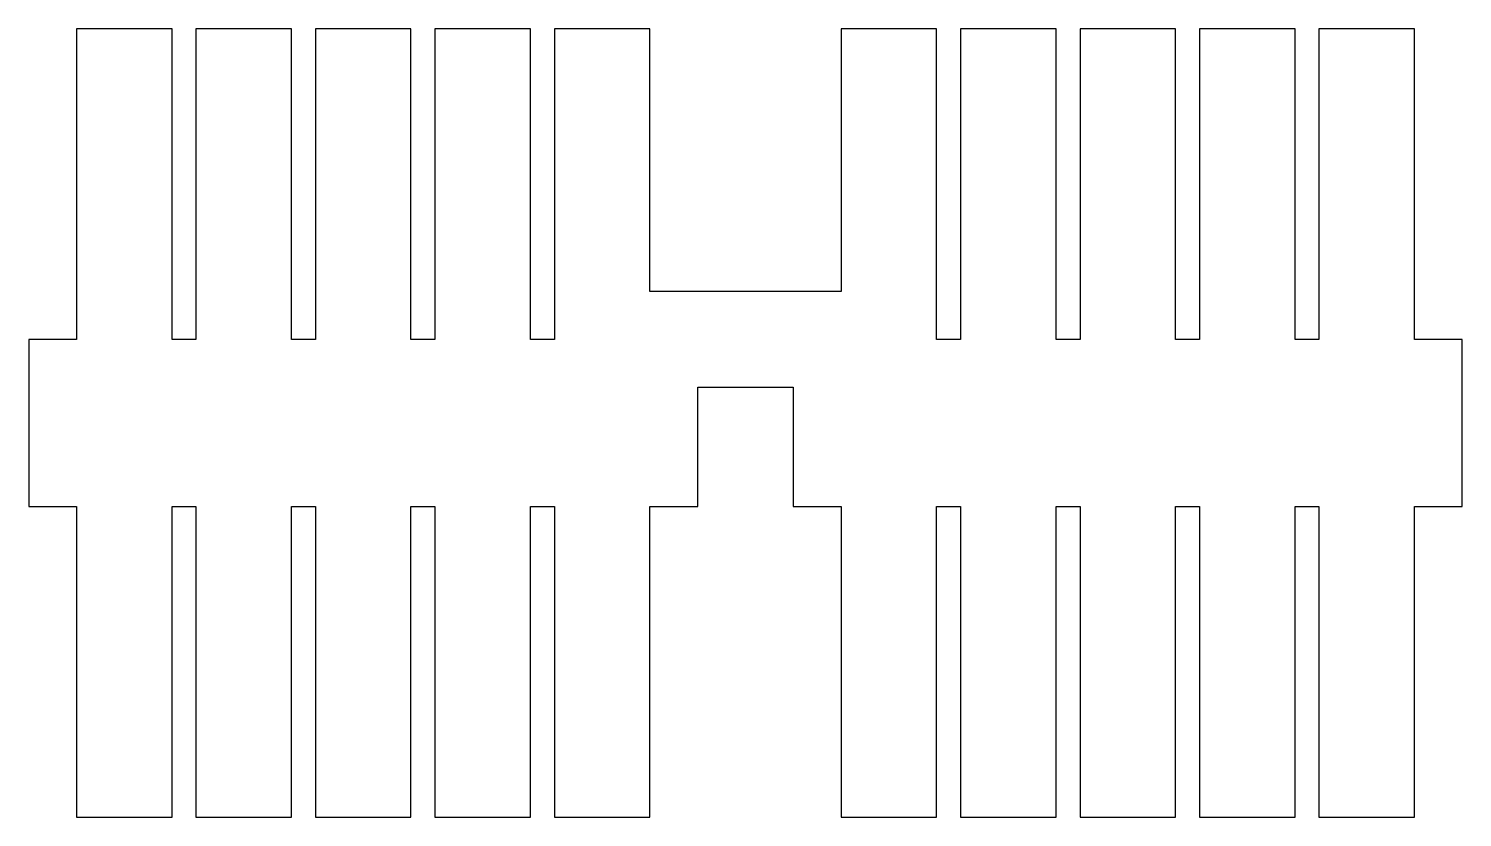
# Model space of a CAD drawing. Extents: x 0 to 30, y 0 to 16.5.
import ezdxf

# ---------------------------------------------------------------- set-up
doc = ezdxf.new("R2010")
doc.units = 0
doc.layers.add('Layer_1', color=7, linetype='CONTINUOUS')

msp = doc.modelspace()

# ---------------------------------------------------------------- linework, layer by layer
at = {"layer": 'Layer_1', "color": 7}
for p, q in [((2.999713, 16.50016), (0.999905, 16.50016)), ((0.999905, 16.50016), (0.999905, 10.000235)), ((2.999713, 10.000235), (2.999713, 16.50016)), ((5.500026, 16.50016), (3.499666, 16.50016)), ((3.499666, 16.50016), (3.499666, 10.000235)), ((5.500026, 10.000235), (5.500026, 16.50016)), ((7.999787, 16.50016), (5.999978, 16.50016)), ((5.999978, 16.50016), (5.999978, 10.000235)), ((7.999787, 10.000235), (7.999787, 16.50016)), ((10.5001, 16.50016), (8.499739, 16.50016)), ((8.499739, 16.50016), (8.499739, 10.000235)), ((10.5001, 10.000235), (10.5001, 16.50016)), ((12.999861, 16.50016), (11.000052, 16.50016)), ((11.000052, 16.50016), (11.000052, 10.000235)), ((12.99967, 11.000036), (12.999861, 16.50016)), ((16.999934, 16.50009), (16.999743, 10.999951)), ((18.999744, 16.50009), (16.999934, 16.50009)), ((18.999744, 10.000179), (18.999744, 16.50009)), ((21.500056, 16.50009), (19.499696, 16.50009)), ((19.499696, 16.50009), (19.499696, 10.000179)), ((21.500056, 10.000179), (21.500056, 16.50009)), ((23.999817, 16.50009), (22.000008, 16.50009)), ((22.000008, 16.50009), (22.000008, 10.000179)), ((23.999817, 10.000179), (23.999817, 16.50009)), ((26.500131, 16.50009), (24.499771, 16.50009)), ((24.499771, 16.50009), (24.499771, 10.000179)), ((26.500131, 10.000179), (26.500131, 16.50009)), ((28.999891, 16.50009), (27.000082, 16.50009)), ((27.000082, 16.50009), (27.000082, 10.000179)), ((28.999891, 10.000179), (28.999891, 16.50009)), ((16.999743, 10.999951), (12.99967, 11.000036)), ((0.999905, 10.000235), (0, 10.000235)), ((0, 10.000235), (0, 6.500002)), ((3.499666, 10.000235), (2.999713, 10.000235)), ((5.999978, 10.000235), (5.500026, 10.000235)), ((8.499739, 10.000235), (7.999787, 10.000235)), ((11.000052, 10.000235), (10.5001, 10.000235)), ((19.499696, 10.000179), (18.999744, 10.000179)), ((22.000008, 10.000179), (21.500056, 10.000179)), ((24.499771, 10.000179), (23.999817, 10.000179)), ((27.000082, 10.000179), (26.500131, 10.000179)), ((29.999796, 10.000179), (28.999891, 10.000179)), ((29.999796, 6.499918), (29.999796, 10.000179)), ((13.999934, 6.500002), (13.999934, 9.00004)), ((13.999934, 9.00004), (15.999935, 9.00004)), ((15.999935, 9.00004), (15.999935, 6.500002)), ((0, 6.500002), (0.999905, 6.500002)), ((0.999905, 6.500002), (0.999905, 0.000058)), ((2.999713, 0.000058), (2.999713, 6.500002)), ((2.999713, 6.500002), (3.499666, 6.500002)), ((3.499666, 6.500002), (3.499666, 0.000058)), ((5.500026, 0.000058), (5.500026, 6.500002)), ((5.500026, 6.500002), (5.999978, 6.500002)), ((5.999978, 6.500002), (5.999978, 0.000058)), ((7.999787, 0.000058), (7.999787, 6.500002)), ((7.999787, 6.500002), (8.499739, 6.500002)), ((8.499739, 6.500002), (8.499739, 0.000058)), ((10.5001, 0.000058), (10.5001, 6.500002)), ((10.5001, 6.500002), (11.000052, 6.500002)), ((11.000052, 6.500002), (11.000052, 0.000058)), ((12.999861, 0.000058), (12.999935, 6.500002)), ((12.999935, 6.500002), (13.999934, 6.500002)), ((15.999935, 6.500002), (16.999934, 6.500002)), ((16.999934, 6.500002), (16.999934, 0.000001)), ((18.999744, 0.000001), (18.999744, 6.499918)), ((18.999744, 6.499918), (19.499696, 6.499918)), ((19.499696, 6.499918), (19.499696, 0.000001)), ((21.500056, 0.000001), (21.500056, 6.499918)), ((21.500056, 6.499918), (22.000008, 6.499918)), ((22.000008, 6.499918), (22.000008, 0.000001)), ((23.999817, 0.000001), (23.999817, 6.499918)), ((23.999817, 6.499918), (24.499771, 6.499918)), ((24.499771, 6.499918), (24.499771, 0.000001)), ((26.500131, 0.000001), (26.500131, 6.499918)), ((26.500131, 6.499918), (27.000082, 6.499918)), ((27.000082, 6.499918), (27.000082, 0.000001)), ((28.999891, 0.000001), (28.999891, 6.499918)), ((28.999891, 6.499918), (29.999796, 6.499918)), ((0.999905, 0.000058), (2.999713, 0.000058)), ((3.499666, 0.000058), (5.500026, 0.000058)), ((5.999978, 0.000058), (7.999787, 0.000058)), ((8.499739, 0.000058), (10.5001, 0.000058)), ((11.000052, 0.000058), (12.999861, 0.000058)), ((16.999934, 0.000001), (18.999744, 0.000001)), ((19.499696, 0.000001), (21.500056, 0.000001)), ((22.000008, 0.000001), (23.999817, 0.000001)), ((24.499771, 0.000001), (26.500131, 0.000001)), ((27.000082, 0.000001), (28.999891, 0.000001))]:
    msp.add_line(p, q, dxfattribs=at)

doc.saveas('drawing.dxf')
